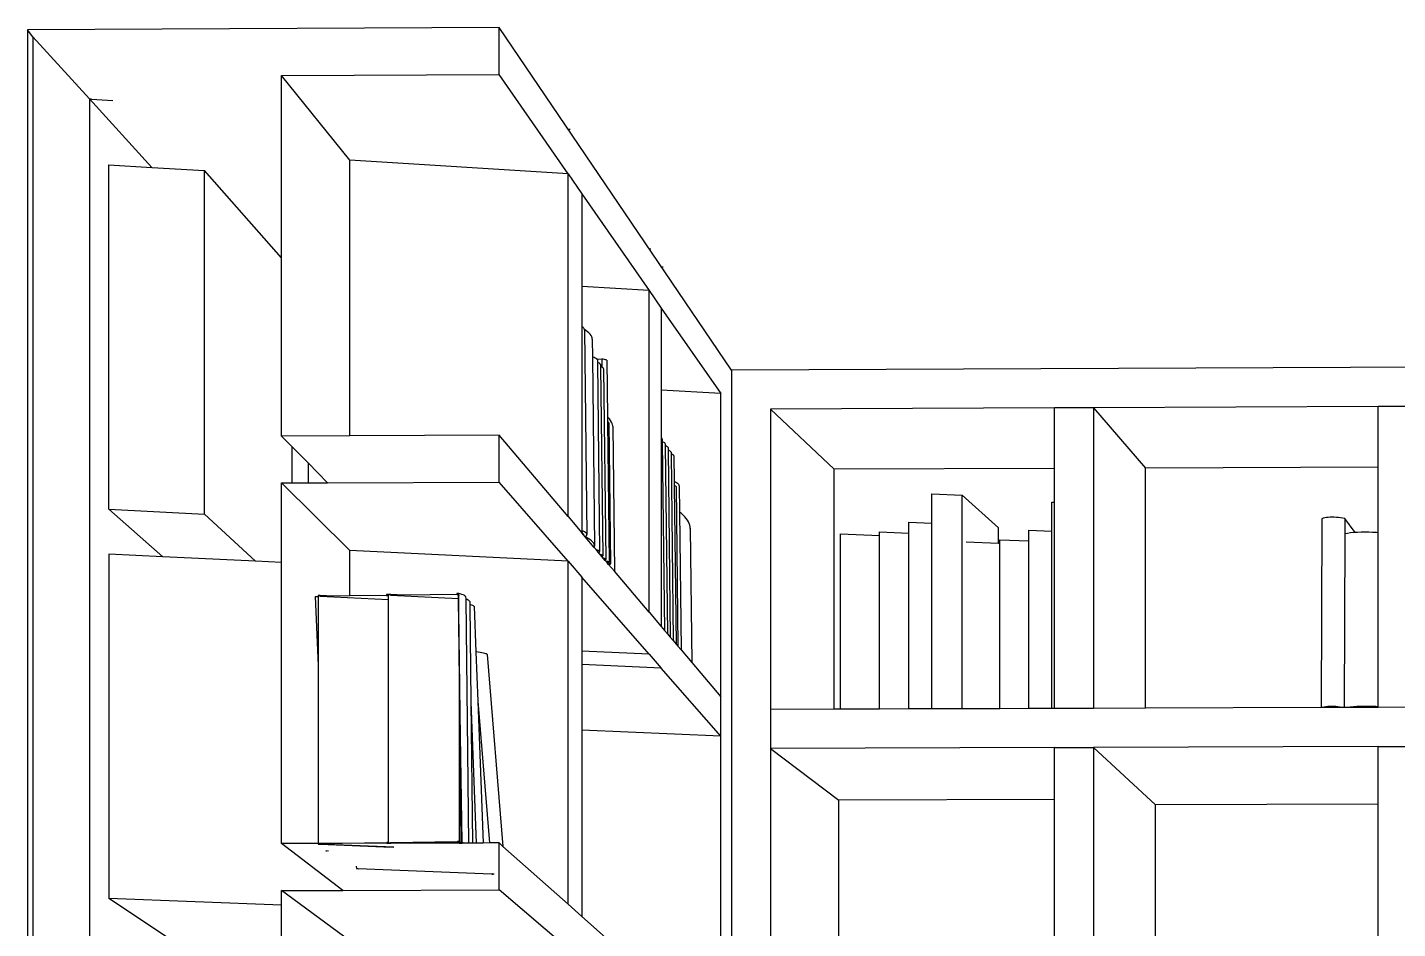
# Model space of a CAD drawing. Extents: x -7815 to 13236, y -6690 to 6575.
# Drawn here: x -7815 to -3460, y 3634 to 6498 of the extents above; entities that cross this region are included whole.
import ezdxf

# ---------------------------------------------------------------- set-up
doc = ezdxf.new("R2010")
doc.units = 0
doc.layers.get('0').update_dxf_attribs({"linetype": 'CONTINUOUS'})
doc.layers.add('SECTIONCUTEDGES', color=7, linetype='CONTINUOUS')

msp = doc.modelspace()

# ---------------------------------------------------------------- linework, layer by layer
for p, q in [((-7797.7, 6468.7), (-7815.3, 6491.2)), ((-5577.2, 5409.2), (-6316, 6498.4)), ((-7797.7, 6468.7), (-7617.7, 6271.1)), ((-7797.7, 6468.7), (-7797.7, -4001.7)), ((-6790.6, 6076), (-7007.4, 6345.8)), ((-6096.7, 6033.1), (-6316, 6349.1)), ((-7617.7, 6271.1), (-7419.5, 6053.3)), ((-7617.7, 6271.1), (-7617.7, -3879.4)), ((-7611.1, 6270.7), (-7617.7, 6271.1)), ((-7611.1, 6270.7), (-7544.2, 6266.4)), ((-6096.6, 6174.9), (-6090.2, 6174.5)), ((-7556.9, 4966.8), (-7556.9, 6061.7)), ((-7556.9, 6061.7), (-7419.5, 6053.3)), ((-6790.6, 5200.5), (-6790.6, 6076)), ((-6096.7, 6033.1), (-6790.6, 6076)), ((-7419.5, 6053.3), (-7252.4, 6043.1)), ((-7252.4, 4951.5), (-7252.4, 6043.1)), ((-7007.4, 5766.1), (-7252.4, 6043.1)), ((-6096.7, 4943.4), (-6096.7, 6033.1)), ((-6096.7, 6033.1), (-6052.6, 5969.7)), ((-6052.6, 5969.7), (-5839.3, 5662.4)), ((-6052.6, 5969.7), (-6052.6, 5674.8)), ((-5839.2, 5795.4), (-5833.2, 5795.1)), ((-5800.4, 5738.2), (-5794.5, 5737.9)), ((-5839.3, 5662.4), (-6052.6, 5674.8)), ((-6052.6, 5674.8), (-6052.6, 5546.4)), ((-5839.3, 4639.6), (-5839.3, 5662.4)), ((-5839.3, 5662.4), (-5800.5, 5606.5)), ((-5800.5, 5606.5), (-5611.7, 5334.5)), ((-5800.5, 5606.5), (-5800.5, 5344.9)), ((-6052.5, 5546.3), (-6052.6, 5546.4)), ((-6052.6, 5546.4), (-6052.6, 4898.4)), ((-6049.3, 5544.2), (-6052.5, 5546.3)), ((-6046.9, 5542.1), (-6049.3, 5544.2)), ((-6045.2, 5540.1), (-6046.9, 5542.1)), ((-6044.3, 5538.1), (-6045.2, 5540.1)), ((-6044.3, 5537.8), (-6044.3, 5538.1)), ((-6044.2, 5536.2), (-6044.3, 5537.8)), ((-6040.3, 5535.3), (-6044.3, 5537.8)), ((-6044.3, 5537.8), (-6044.3, 5537.8)), ((-6044.3, 5535.8), (-6044.2, 5536.2)), ((-6044.2, 5536.2), (-6036.7, 4886.2)), ((-6035, 5531.3), (-6040.3, 5535.3)), ((-6030.5, 5527.3), (-6035, 5531.3)), ((-6026.7, 5523.3), (-6030.5, 5527.3)), ((-6023.7, 5519.2), (-6026.7, 5523.3)), ((-6021.6, 5515.3), (-6023.7, 5519.2)), ((-6020.3, 5511.4), (-6021.6, 5515.3)), ((-6019.9, 5507.7), (-6020.3, 5511.4)), ((-6019.9, 5507.7), (-6019.2, 5450.7)), ((-6018.3, 5450.4), (-6019.2, 5450.7)), ((-6019.2, 5450.7), (-6012.3, 4849.6)), ((-6013.9, 5449), (-6018.3, 5450.4)), ((-6010.2, 5447.5), (-6013.9, 5449)), ((-6007.3, 5446.1), (-6010.2, 5447.5)), ((-6006.4, 5445.4), (-6007.3, 5446.1)), ((-6006.4, 5445.4), (-5989.5, 5444.4)), ((-6005.2, 5444.6), (-6006.4, 5445.4)), ((-6003.9, 5443.2), (-6005.2, 5444.6)), ((-5989.5, 5444.4), (-5989.2, 5418.2)), ((-5984.9, 5443.7), (-5989.5, 5444.4)), ((-6003.4, 5441.9), (-6003.9, 5443.2)), ((-6003.4, 5441.9), (-6003.3, 5433.3)), ((-6000.3, 5432.1), (-6003.3, 5433.3)), ((-6003.3, 5433.3), (-5996.4, 4832.1)), ((-5997.4, 5430.7), (-6000.3, 5432.1)), ((-5995.3, 5429.3), (-5997.4, 5430.7)), ((-5994, 5427.9), (-5995.3, 5429.3)), ((-5993.5, 5426.5), (-5994, 5427.9)), ((-5993.5, 5426.5), (-5993.5, 5420.1)), ((-5990.4, 5418.9), (-5993.5, 5420.1)), ((-5993.5, 5420.1), (-5986.5, 4818.5)), ((-5989.2, 5418.2), (-5990.4, 5418.9)), ((-5987.6, 5417.4), (-5989.2, 5418.2)), ((-5985.5, 5416), (-5987.6, 5417.4)), ((-5984.2, 5414.6), (-5985.5, 5416)), ((-5981.1, 5443), (-5984.9, 5443.7)), ((-5983.7, 5413.3), (-5984.2, 5414.6)), ((-5983.7, 5413.3), (-5976.7, 4807)), ((-5977.9, 5442.3), (-5981.1, 5443)), ((-5975.6, 5441.7), (-5977.9, 5442.3)), ((-5974, 5441.1), (-5975.6, 5441.7)), ((-5973.2, 5440.5), (-5974, 5441.1)), ((-5973.2, 5440.5), (-5971.1, 5260.1)), ((731.5, 5434.6), (-5577.2, 5409.2)), ((-5577.2, 5409.2), (-5577.2, 3251.4)), ((-5611.7, 5334.5), (-5800.5, 5344.9)), ((-5800.5, 5344.9), (-5800.5, 5193.3)), ((-5611.7, 4371), (-5611.7, 5334.5)), ((-4550.5, 5288.9), (-5453.4, 5285.4)), ((-5453.4, 5285.4), (-5453.4, 4330.7)), ((-5453.4, 5285.4), (-5251.1, 5093.8)), ((-4426.6, 5289.4), (-4550.5, 5288.9)), ((-4550.5, 5096.5), (-4550.5, 5288.9)), ((-3522.3, 5293), (-4426.6, 5289.4)), ((-4426.6, 5289.4), (-4426.6, 4334)), ((-4426.6, 5289.4), (-4261.3, 5097.6)), ((-3398.1, 5293.5), (-3522.3, 5293)), ((-3522.3, 5100.4), (-3522.3, 5293)), ((-5969.7, 5258.7), (-5971.1, 5260.1)), ((-5971.1, 5260.1), (-5971, 5244)), ((-5970.6, 5243.9), (-5971, 5244)), ((-5971, 5244), (-5965.8, 4798.9)), ((-5969, 5243.3), (-5970.6, 5243.9)), ((-5965.6, 5253.8), (-5969.7, 5258.7)), ((-5967.8, 5242.8), (-5969, 5243.3)), ((-5967.2, 5242.3), (-5967.8, 5242.8)), ((-5967.1, 5241.8), (-5967.2, 5242.3)), ((-5967.1, 5241.8), (-5961.9, 4793.2)), ((-5962.1, 5249), (-5965.6, 5253.8)), ((-5959.2, 5244.2), (-5962.1, 5249)), ((-5957.1, 5239.5), (-5959.2, 5244.2)), ((-5955.6, 5235), (-5957.1, 5239.5)), ((-5954.9, 5230.6), (-5955.6, 5235)), ((-5954.9, 5230.6), (-5949.5, 4769.7)), ((-6974, 5165.6), (-7007.4, 5199.6)), ((-6096.7, 4943.4), (-6316, 5202.3)), ((-5799.1, 5192.4), (-5800.5, 5193.3)), ((-5800.5, 5193.3), (-5800.5, 4593.8)), ((-5797.8, 5191), (-5799.1, 5192.4)), ((-5797.4, 5189.7), (-5797.8, 5191)), ((-5797.4, 5189.7), (-5797.3, 5181.6)), ((-6974, 5050.5), (-6974, 5165.6)), ((-6923.3, 5113.9), (-6974, 5165.6)), ((-5794.4, 5180.4), (-5797.3, 5181.6)), ((-5797.3, 5181.6), (-5790.4, 4581.9)), ((-5791.7, 5179.1), (-5794.4, 5180.4)), ((-5789.7, 5177.7), (-5791.7, 5179.1)), ((-5788.5, 5176.4), (-5789.7, 5177.7)), ((-5788.1, 5175.1), (-5788.5, 5176.4)), ((-5788.1, 5175.1), (-5788, 5169.3)), ((-5785.1, 5168.1), (-5788, 5169.3)), ((-5788, 5169.3), (-5781.1, 4570.9)), ((-5782.4, 5166.8), (-5785.1, 5168.1)), ((-5780.5, 5165.4), (-5782.4, 5166.8)), ((-5779.2, 5164.1), (-5780.5, 5165.4)), ((-5778.8, 5162.8), (-5779.2, 5164.1)), ((-5778.8, 5162.8), (-5778.7, 5154.7)), ((-5775.9, 5153.6), (-5778.7, 5154.7)), ((-5778.7, 5154.7), (-5771.8, 4560)), ((-5773.2, 5152.3), (-5775.9, 5153.6)), ((-5771.2, 5150.9), (-5773.2, 5152.3)), ((-5770, 5149.6), (-5771.2, 5150.9)), ((-5769.6, 5148.3), (-5770, 5149.6)), ((-5769.6, 5148.3), (-5769.5, 5142.6)), ((-5766.7, 5141.5), (-5769.5, 5142.6)), ((-5769.5, 5142.6), (-5762.7, 4549.2)), ((-5764, 5140.1), (-5766.7, 5141.5)), ((-5762.1, 5138.8), (-5764, 5140.1)), ((-6923.3, 5113.9), (-6923.3, 5050.7)), ((-6861.6, 5050.9), (-6923.3, 5113.9)), ((-5760.9, 5137.5), (-5762.1, 5138.8)), ((-5760.4, 5136.2), (-5760.9, 5137.5)), ((-5760.4, 5136.2), (-5759.5, 5054.6)), ((-4550.5, 5096.5), (-5251.1, 5093.8)), ((-4550.5, 4989.6), (-4550.5, 5096.5)), ((-3522.3, 5100.4), (-4261.3, 5097.6)), ((-4261.3, 4334.5), (-4261.3, 5097.6)), ((-3522.3, 4892.3), (-3522.3, 5100.4)), ((-6096.7, 4801.5), (-6316, 5053)), ((-5755.6, 5053), (-5759.5, 5054.6)), ((-5759.5, 5054.6), (-5759.3, 5041.4)), ((-5751.8, 5051.1), (-5755.6, 5053)), ((-5251.1, 4331.3), (-5251.1, 5093.8)), ((-6790.6, 4835.6), (-7007.4, 5050.4)), ((-5757.5, 5041), (-5759.3, 5041.4)), ((-5759.3, 5041.4), (-5753.5, 4538.4)), ((-5755.4, 5040.4), (-5757.5, 5041)), ((-5754, 5039.8), (-5755.4, 5040.4)), ((-5753.4, 5039.2), (-5754, 5039.8)), ((-5753.4, 5039.2), (-5747.5, 4531.3)), ((-5748.8, 5049.1), (-5751.8, 5051.1)), ((-5746.4, 5047.2), (-5748.8, 5049.1)), ((-5744.8, 5045.3), (-5746.4, 5047.2)), ((-5743.9, 5043.4), (-5744.8, 5045.3)), ((-5743.9, 5041.6), (-5743.9, 5043.4)), ((-5743.9, 5041.5), (-5743.9, 5041.6)), ((-5743.9, 5041.6), (-5742.9, 4958.5)), ((-4940.4, 5015.4), (-4844.5, 5011.7)), ((-4940.4, 4922.7), (-4940.4, 5015.4)), ((-4844.5, 5011.7), (-4728.2, 4907.7)), ((-4844.5, 4332.7), (-4844.5, 5011.7)), ((-7556.9, 4966.8), (-7385.3, 4815.9)), ((-7556.9, 4966.8), (-7252.4, 4951.5)), ((-4559.2, 4989.9), (-4550.5, 4989.6)), ((-4559.2, 4897.7), (-4559.2, 4989.9)), ((-4550.5, 4333.6), (-4550.5, 4989.6)), ((-7252.4, 4951.5), (-7090.5, 4801.5)), ((-6096.7, 4943.4), (-6052.6, 4891.4)), ((-5742.4, 4958.1), (-5742.9, 4958.5)), ((-5742.9, 4958.5), (-5737.8, 4519.9)), ((-5736.3, 4953.1), (-5742.4, 4958.1)), ((-5730.7, 4948), (-5736.3, 4953.1)), ((-5725.6, 4942.7), (-5730.7, 4948)), ((-5721.1, 4937.3), (-5725.6, 4942.7)), ((-5717.3, 4931.9), (-5721.1, 4937.3)), ((-5714.1, 4926.6), (-5717.3, 4931.9)), ((-5711.7, 4921.3), (-5714.1, 4926.6)), ((-5709.9, 4916.3), (-5711.7, 4921.3)), ((-5013.7, 4925.4), (-4940.4, 4922.7)), ((-5013.7, 4891.3), (-5013.7, 4925.4)), ((-4940.4, 4332.3), (-4940.4, 4922.7)), ((-3700.9, 4936.7), (-3702.8, 4336.3)), ((-3696.5, 4938.1), (-3700.9, 4936.7)), ((-3691.6, 4939.3), (-3696.5, 4938.1)), ((-3686.3, 4940.2), (-3691.6, 4939.3)), ((-3680.5, 4940.9), (-3686.3, 4940.2)), ((-3674.4, 4941.3), (-3680.5, 4940.9)), ((-3668, 4941.5), (-3674.4, 4941.3)), ((-3661.4, 4941.4), (-3668, 4941.5)), ((-3654.7, 4941), (-3661.4, 4941.4)), ((-3647.9, 4940.4), (-3654.7, 4941)), ((-3641.2, 4939.5), (-3647.9, 4940.4)), ((-3634.6, 4938.3), (-3641.2, 4939.5)), ((-3628.1, 4937), (-3634.6, 4938.3)), ((-3628.1, 4937), (-3628.3, 4888.9)), ((-3595.4, 4892.7), (-3628.1, 4937)), ((-6048.8, 4896.9), (-6052.6, 4898.4)), ((-6052.6, 4898.4), (-6052.6, 4892.6)), ((-6052.6, 4892.6), (-6046.7, 4884.4)), ((-6052.6, 4892.6), (-6052.6, 4891.4)), ((-6046.7, 4884.4), (-6052.6, 4891.4)), ((-6044.9, 4895.1), (-6048.8, 4896.9)), ((-6043.4, 4880.5), (-6046.7, 4884.4)), ((-6041.8, 4893.2), (-6044.9, 4895.1)), ((-6043.4, 4880.5), (-6040.9, 4881.6)), ((-6042.1, 4879), (-6043.4, 4880.5)), ((-6038.6, 4877.2), (-6042.1, 4879)), ((-6013.4, 4845.1), (-6042.1, 4879)), ((-6039.4, 4891.4), (-6041.8, 4893.2)), ((-6040.9, 4881.6), (-6038.7, 4883)), ((-6037.7, 4889.6), (-6039.4, 4891.4)), ((-6038.7, 4883), (-6037.3, 4884.5)), ((-6036.8, 4887.9), (-6037.7, 4889.6)), ((-6037.3, 4884.5), (-6036.7, 4886.2)), ((-6036.7, 4886.2), (-6036.8, 4887.9)), ((-5709, 4911.4), (-5709.9, 4916.3)), ((-5708.8, 4906.9), (-5709, 4911.4)), ((-5708.9, 4905.8), (-5708.8, 4906.9)), ((-5708.8, 4906.9), (-5703.8, 4479.7)), ((-5231.3, 4888.5), (-5107.2, 4883.9)), ((-5231.3, 4331.4), (-5231.3, 4888.5)), ((-5107.2, 4894.7), (-5013.7, 4891.3)), ((-5107.2, 4883.9), (-5107.2, 4894.7)), ((-5107.2, 4331.8), (-5107.2, 4883.9)), ((-5013.7, 4332.1), (-5013.7, 4891.3)), ((-4728.2, 4859.2), (-4728.2, 4907.7)), ((-4631.9, 4900.4), (-4559.2, 4897.7)), ((-4631.9, 4866.4), (-4631.9, 4900.4)), ((-4559.2, 4333.6), (-4559.2, 4897.7)), ((-3628.3, 4888.9), (-3630, 4336.6)), ((-3619.3, 4890.3), (-3628.3, 4888.9)), ((-3609.4, 4891.5), (-3619.3, 4890.3)), ((-3598.8, 4892.5), (-3609.4, 4891.5)), ((-3595.4, 4892.7), (-3598.8, 4892.5)), ((-3587.6, 4893.2), (-3595.4, 4892.7)), ((-3576, 4893.6), (-3587.6, 4893.2)), ((-3564, 4893.8), (-3576, 4893.6)), ((-3551.8, 4893.7), (-3564, 4893.8)), ((-3539.6, 4893.3), (-3551.8, 4893.7)), ((-3527.5, 4892.7), (-3539.6, 4893.3)), ((-3522.3, 4892.3), (-3527.5, 4892.7)), ((-3522.3, 4338.9), (-3522.3, 4892.3)), ((-6096.7, 4801.5), (-6790.6, 4835.6)), ((-6790.6, 4691.2), (-6790.6, 4835.6)), ((-6032.6, 4873.9), (-6038.6, 4877.2)), ((-6027.4, 4870.4), (-6032.6, 4873.9)), ((-6022.8, 4866.9), (-6027.4, 4870.4)), ((-6019.1, 4863.4), (-6022.8, 4866.9)), ((-6016.1, 4859.8), (-6019.1, 4863.4)), ((-6013.9, 4856.3), (-6016.1, 4859.8)), ((-6012.7, 4852.9), (-6013.9, 4856.3)), ((-6013.4, 4845.1), (-6012.7, 4846.5)), ((-6008, 4838.7), (-6013.4, 4845.1)), ((-6012.3, 4849.6), (-6012.7, 4852.9)), ((-6012.7, 4846.5), (-6012.3, 4849.6)), ((-6006.8, 4838.4), (-6008, 4838.7)), ((-5999.8, 4829), (-6008, 4838.7)), ((-6003.2, 4837.1), (-6006.8, 4838.4)), ((-6000.3, 4835.8), (-6003.2, 4837.1)), ((-5998.1, 4834.5), (-6000.3, 4835.8)), ((-5996.8, 4833.3), (-5998.1, 4834.5)), ((-4831.5, 4863), (-4728.2, 4859.2)), ((-4728.2, 4859.2), (-4724.7, 4859.1)), ((-4724.7, 4869.8), (-4631.9, 4866.4)), ((-4724.7, 4859.1), (-4724.7, 4869.8)), ((-4724.7, 4333), (-4724.7, 4859.1)), ((-4631.9, 4333.3), (-4631.9, 4866.4)), ((-7556.9, 4824.2), (-7556.9, 3729.3)), ((-7385.3, 4815.9), (-7556.9, 4824.2)), ((-7090.5, 4801.5), (-7385.3, 4815.9)), ((-7007.4, 4797.5), (-7090.5, 4801.5)), ((-6096.7, 3711.8), (-6096.7, 4801.5)), ((-6096.7, 4801.5), (-6052.6, 4751)), ((-5999.8, 4829), (-5997.9, 4829.9)), ((-5995.8, 4824.3), (-5999.8, 4829)), ((-5997.9, 4829.9), (-5996.7, 4831)), ((-5996.4, 4832.1), (-5996.8, 4833.3)), ((-5996.7, 4831), (-5996.4, 4832.1)), ((-5993.3, 4823.4), (-5995.8, 4824.3)), ((-5988.7, 4816), (-5995.8, 4824.3)), ((-5990.4, 4822.2), (-5993.3, 4823.4)), ((-5988.3, 4820.9), (-5990.4, 4822.2)), ((-5988.7, 4816), (-5988.1, 4816.3)), ((-5986, 4812.8), (-5988.7, 4816)), ((-5987, 4819.7), (-5988.3, 4820.9)), ((-5988.1, 4816.3), (-5986.9, 4817.3)), ((-5986.5, 4818.5), (-5987, 4819.7)), ((-5986.9, 4817.3), (-5986.5, 4818.5)), ((-5983.4, 4811.9), (-5986, 4812.8)), ((-5978.9, 4804.4), (-5986, 4812.8)), ((-5980.5, 4810.6), (-5983.4, 4811.9)), ((-5978.4, 4809.4), (-5980.5, 4810.6)), ((-5978.9, 4804.4), (-5978.2, 4804.8)), ((-5976.4, 4801.5), (-5978.9, 4804.4)), ((-5977.1, 4808.1), (-5978.4, 4809.4)), ((-5978.2, 4804.8), (-5977.1, 4805.8)), ((-5976.7, 4807), (-5977.1, 4808.1)), ((-5977.1, 4805.8), (-5976.7, 4807)), ((-5973.6, 4801), (-5976.4, 4801.5)), ((-5972.9, 4797.3), (-5976.4, 4801.5)), ((-5970.5, 4800.5), (-5973.6, 4801)), ((-5972.9, 4797.3), (-5971, 4797.4)), ((-5972.3, 4796.6), (-5972.9, 4797.3)), ((-5970.3, 4796.2), (-5972.3, 4796.6)), ((-5968.1, 4791.6), (-5972.3, 4796.6)), ((-5971, 4797.4), (-5968.5, 4797.7)), ((-5968.1, 4799.9), (-5970.5, 4800.5)), ((-5967.6, 4795.7), (-5970.3, 4796.2)), ((-5968.5, 4797.7), (-5966.8, 4798)), ((-5966.6, 4799.4), (-5968.1, 4799.9)), ((-5968.1, 4791.6), (-5967, 4791.7)), ((-5949.5, 4769.7), (-5968.1, 4791.6)), ((-5965.4, 4795.1), (-5967.6, 4795.7)), ((-5967, 4791.7), (-5965, 4792)), ((-5966.8, 4798), (-5965.9, 4798.4)), ((-5965.8, 4798.9), (-5966.6, 4799.4)), ((-5965.9, 4798.4), (-5965.8, 4798.9)), ((-5963.8, 4794.6), (-5965.4, 4795.1)), ((-5965, 4792), (-5963.4, 4792.4)), ((-5962.6, 4794.1), (-5963.8, 4794.6)), ((-5963.4, 4792.4), (-5962.4, 4792.8)), ((-5962, 4793.6), (-5962.6, 4794.1)), ((-5962.4, 4792.8), (-5961.9, 4793.2)), ((-5961.9, 4793.2), (-5962, 4793.6)), ((-5839.3, 4506.4), (-6052.6, 4751)), ((-6052.6, 4751), (-6052.6, 4516.3)), ((-5839.3, 4639.6), (-5949.5, 4769.7)), ((-6900.8, 4689.7), (-6891.6, 4689.2)), ((-6900.8, 4689.7), (-6891.6, 4470.2)), ((-6891.6, 4689.2), (-6891.2, 4689.2)), ((-6891.2, 4692.4), (-6884.7, 4692.1)), ((-6884.7, 4692.1), (-6850.7, 4690.4)), ((-6843.9, 4690.5), (-6884.3, 4692.5)), ((-6667.3, 4678.9), (-6884.3, 4689.9)), ((-6850.7, 4690.4), (-6850.3, 4690.4)), ((-6843.5, 4690.5), (-6843.9, 4690.5)), ((-6790.6, 4691.2), (-6790.6, 4691.2)), ((-6673.8, 4695.5), (-6667.3, 4695.2)), ((-6673.8, 4692.9), (-6667.3, 4692.5)), ((-6667.3, 4695.2), (-6666.9, 4695.2)), ((-6667.3, 4692.5), (-6666.9, 4692.5)), ((-6666.9, 4678.8), (-6667.3, 4678.9)), ((-6666.9, 4695.6), (-6660.5, 4695.3)), ((-6660.5, 4695.3), (-6626.6, 4693.6)), ((-6619.7, 4693.7), (-6660.1, 4695.7)), ((-6444.8, 4682.1), (-6660.1, 4693.1)), ((-6626.6, 4693.6), (-6626.2, 4693.5)), ((-6619.3, 4693.6), (-6619.7, 4693.7)), ((-6449.5, 4698.7), (-6447.6, 4698.6)), ((-6449.5, 4696.1), (-6447.6, 4696)), ((-6447.6, 4698.6), (-6447.6, 4696)), ((-6447.6, 4698.6), (-6445, 4695.4)), ((-6447.6, 4696), (-6444.9, 4692.8)), ((-6445, 4698.8), (-6444.6, 4698.3)), ((-6445, 4695.4), (-6444.6, 4695)), ((-6444.9, 4692.8), (-6444.5, 4692.3)), ((-6444.5, 4682.1), (-6444.8, 4682.1)), ((-6444.6, 4698.3), (-6444.5, 4698.2)), ((-6444.6, 4695), (-6444.5, 4694.8)), ((-6439.5, 4697.6), (-6444.5, 4698.8)), ((-6444.5, 4692.3), (-6444.4, 4692.2)), ((-6444.4, 4682.1), (-6444.5, 4682.1)), ((-6434.5, 4696.1), (-6439.5, 4697.6)), ((-6430.4, 4694.7), (-6434.5, 4696.1)), ((-6427, 4693.3), (-6430.4, 4694.7)), ((-6424.5, 4691.9), (-6427, 4693.3)), ((-6422.9, 4690.5), (-6424.5, 4691.9)), ((-6422.3, 4689.1), (-6422.9, 4690.5)), ((-6422.3, 4689.1), (-6422.2, 4681)), ((-6421.7, 4680.9), (-6422.2, 4681)), ((-6422.2, 4681), (-6413.1, 3905.9)), ((-6417.6, 4679.5), (-6421.7, 4680.9)), ((-6414.2, 4678), (-6417.6, 4679.5)), ((-6411.8, 4676.6), (-6414.2, 4678)), ((-6410.2, 4675.2), (-6411.8, 4676.6)), ((-6409.5, 4673.9), (-6410.2, 4675.2)), ((-6409.5, 4673.9), (-6409.4, 4663.5)), ((-6407.2, 4663), (-6409.4, 4663.5)), ((-6409.4, 4663.5), (-6405.8, 4354.5)), ((-6403.1, 4662), (-6407.2, 4663)), ((-6399.8, 4660.9), (-6403.1, 4662)), ((-6397.4, 4659.9), (-6399.8, 4660.9)), ((-6395.8, 4658.9), (-6397.4, 4659.9)), ((-6395.1, 4658), (-6395.8, 4658.9)), ((-6395.1, 4658), (-6389.6, 4513.4)), ((-5839.3, 4639.6), (-5800.5, 4593.8)), ((-5800.5, 4593.8), (-5790.4, 4581.9)), ((-5790.4, 4581.9), (-5781.1, 4570.9)), ((-5781.1, 4570.9), (-5771.8, 4560)), ((-5771.8, 4560), (-5762.7, 4549.2)), ((-5762.7, 4549.2), (-5753.5, 4538.4)), ((-5753.5, 4538.4), (-5747.5, 4531.3)), ((-5747.5, 4531.3), (-5737.8, 4519.9)), ((-6389.2, 4513.3), (-6389.6, 4513.4)), ((-6389.6, 4513.4), (-6383.6, 4356.9)), ((-6382.3, 4512.4), (-6389.2, 4513.3)), ((-6376.1, 4511.4), (-6382.3, 4512.4)), ((-6370.5, 4510.5), (-6376.1, 4511.4)), ((-6365.6, 4509.6), (-6370.5, 4510.5)), ((-6361.5, 4508.7), (-6365.6, 4509.6)), ((-6358.2, 4507.8), (-6361.5, 4508.7)), ((-6355.7, 4507), (-6358.2, 4507.8)), ((-6354.2, 4506.3), (-6355.7, 4507)), ((-6353.5, 4505.6), (-6354.2, 4506.3)), ((-6353.5, 4505.6), (-6303.9, 3895.4)), ((-5839.3, 4506.4), (-6052.6, 4516.3)), ((-6052.6, 4516.3), (-6052.6, 4473.5)), ((-5839.3, 4506.4), (-5800.5, 4461.9)), ((-5737.8, 4519.9), (-5703.8, 4479.7)), ((-6891.6, 4470.2), (-6891.2, 4460.6)), ((-6442.6, 4485.2), (-6435.9, 3905.8)), ((-5800.5, 4461.9), (-6052.6, 4473.5)), ((-6052.6, 4473.5), (-6052.6, 4264.8)), ((-5611.7, 4245.5), (-5800.5, 4461.9)), ((-5703.8, 4479.7), (-5611.7, 4371)), ((-6383.6, 4356.9), (-6346.6, 3906.1)), ((-6383.6, 4356.9), (-6366.3, 3906)), ((-5611.7, 4245.5), (-5611.7, 4371)), ((-6405.8, 4354.5), (-6388.5, 3905.9)), ((-6405.8, 4354.5), (-6400.5, 3905.9)), ((-5251.1, 4331.3), (-5453.4, 4330.7)), ((-5453.4, 4330.7), (-5453.4, 4206.4)), ((-5231.3, 4331.4), (-5251.1, 4331.3)), ((-5107.2, 4331.8), (-5231.3, 4331.4)), ((-5013.7, 4332.1), (-5107.2, 4331.8)), ((-4940.4, 4332.3), (-5013.7, 4332.1)), ((-4844.5, 4332.7), (-4940.4, 4332.3)), ((-4831.5, 4332.7), (-4844.5, 4332.7)), ((-4724.7, 4333), (-4831.5, 4332.7)), ((-4631.9, 4333.3), (-4724.7, 4333)), ((-4559.2, 4333.6), (-4631.9, 4333.3)), ((-4550.5, 4333.6), (-4559.2, 4333.6)), ((-4426.6, 4334), (-4550.5, 4333.6)), ((-4261.3, 4334.5), (-4426.6, 4334)), ((-3702.8, 4336.3), (-4261.3, 4334.5)), ((-3700.5, 4336.4), (-3702.8, 4336.3)), ((-3698.4, 4337), (-3700.5, 4336.4)), ((-3633.3, 4336.6), (-3700.5, 4336.4)), ((-3693.5, 4338), (-3698.4, 4337)), ((-3688.2, 4338.8), (-3693.5, 4338)), ((-3682.4, 4339.4), (-3688.2, 4338.8)), ((-3676.3, 4339.8), (-3682.4, 4339.4)), ((-3669.9, 4340), (-3676.3, 4339.8)), ((-3663.3, 4339.9), (-3669.9, 4340)), ((-3656.5, 4339.5), (-3663.3, 4339.9)), ((-3649.8, 4339), (-3656.5, 4339.5)), ((-3643, 4338.2), (-3649.8, 4339)), ((-3636.4, 4337.2), (-3643, 4338.2)), ((-3633.3, 4336.6), (-3636.4, 4337.2)), ((-3630, 4336.6), (-3633.3, 4336.6)), ((-3625.4, 4336.6), (-3630, 4336.6)), ((-3621, 4337.2), (-3625.4, 4336.6)), ((-3522.3, 4336.9), (-3625.4, 4336.6)), ((-3611.1, 4338.3), (-3621, 4337.2)), ((-3600.5, 4339.1), (-3611.1, 4338.3)), ((-3589.3, 4339.7), (-3600.5, 4339.1)), ((-3577.7, 4340.1), (-3589.3, 4339.7)), ((-3565.7, 4340.3), (-3577.7, 4340.1)), ((-3553.5, 4340.2), (-3565.7, 4340.3)), ((-3541.3, 4339.9), (-3553.5, 4340.2)), ((-3529.1, 4339.4), (-3541.3, 4339.9)), ((-3522.3, 4338.9), (-3529.1, 4339.4)), ((-3522.3, 4336.9), (-3522.3, 4338.9)), ((-3398.1, 4337.3), (-3522.3, 4336.9)), ((-5611.7, 4245.5), (-6052.6, 4264.8)), ((-6052.6, 4264.8), (-6052.6, 3672.7)), ((-5611.7, 3281.9), (-5611.7, 4245.5)), ((-4550.5, 4209.2), (-5453.4, 4206.4)), ((-5453.4, 4206.4), (-5453.4, 3251.7)), ((-5453.4, 4206.4), (-5235.9, 4042.5)), ((-4550.5, 4209.2), (-4426.6, 4209.6)), ((-4550.5, 4044.6), (-4550.5, 4209.2)), ((-3522.3, 4212.4), (-4426.6, 4209.6)), ((-4426.6, 4209.6), (-4426.6, 3254.2)), ((-4426.6, 4209.6), (-4229.7, 4027.7)), ((-3522.3, 4212.4), (-3398.1, 4212.8)), ((-3522.3, 4029.8), (-3522.3, 4212.4)), ((-4550.5, 4044.6), (-5235.9, 4042.5)), ((-5235.9, 3252.2), (-5235.9, 4042.5)), ((-4550.5, 3253.9), (-4550.5, 4044.6)), ((-3522.3, 4029.8), (-4229.7, 4027.7)), ((-4229.7, 3254.7), (-4229.7, 4027.7)), ((-3522.3, 3256.4), (-3522.3, 4029.8)), ((-6813.2, 3755.4), (-7007.4, 3904.1)), ((-6650.2, 3892.3), (-6891.2, 3902)), ((-6885.2, 3904.8), (-6878.7, 3904.5)), ((-6885.2, 3902.1), (-6682.2, 3893.9)), ((-6866.9, 3880.9), (-6866.9, 3881)), ((-6858.3, 3880.6), (-6866.9, 3880.9)), ((-6866.9, 3880.9), (-6863.9, 3880.7)), ((-6682.2, 3893.9), (-6650.6, 3892.6)), ((-6667.3, 3907.4), (-6672.9, 3907.7)), ((-6663.4, 3904.6), (-6672.9, 3905)), ((-6666.9, 3907.4), (-6667.3, 3907.4)), ((-6663.8, 3905), (-6666.9, 3905.1)), ((-6661, 3907.8), (-6599.4, 3905.3)), ((-6661, 3905.2), (-6660.2, 3905.1)), ((-6443, 3910.5), (-6448.6, 3910.7)), ((-6443, 3907.8), (-6448.6, 3908.1)), ((-6442.6, 3910.5), (-6443, 3910.5)), ((-6442.6, 3907.8), (-6443, 3907.8)), ((-6436.3, 3907.9), (-6442.6, 3908.2)), ((-6435.9, 3905.2), (-6442.6, 3905.5)), ((-6436.2, 3905.6), (-6436.1, 3905.4)), ((-6436.1, 3905.4), (-6435.9, 3905.2)), ((-6435.9, 3905.2), (-6433.9, 3905.6)), ((-6433.8, 3907.5), (-6433.9, 3907.5)), ((-6433.8, 3906), (-6433.9, 3906.1)), ((-6433.9, 3905.9), (-6433.8, 3905.8)), ((-6430.3, 3906.7), (-6433.8, 3907.5)), ((-6433.6, 3905.8), (-6433.8, 3906)), ((-6426.4, 3905.8), (-6430.3, 3906.7)), ((-6303.9, 3895.4), (-6316, 3906.2)), ((-6096.7, 3711.8), (-6303.9, 3895.4)), ((-6770.3, 3832.4), (-6769.6, 3824.5)), ((-6769.6, 3824.5), (-6763.6, 3824.3)), ((-6763.6, 3824.3), (-6769.6, 3824.5)), ((-6339.7, 3807.5), (-6763.6, 3824.3)), ((-6763.6, 3824.3), (-6763.6, 3824.3)), ((-6339.7, 3807.5), (-6763.6, 3824.3)), ((-6337.6, 3807.3), (-6339.7, 3807.5)), ((-6339.7, 3807.5), (-6339.7, 3807.5)), ((-6338.5, 3807.4), (-6339.7, 3807.5)), ((-6338.8, 3810.6), (-6338.5, 3807.4)), ((-6338.5, 3807.4), (-6335.4, 3807.3)), ((-6335.4, 3807.3), (-6338.5, 3807.4)), ((-6331.2, 3807.1), (-6335.4, 3807.3)), ((-6790.6, 3595.2), (-7007.4, 3754.9)), ((-6096.7, 3569.9), (-6316, 3756.8)), ((-7007.4, 3708.7), (-7556.9, 3729.3)), ((-7328.5, 3578.5), (-7556.9, 3729.3)), ((-6052.6, 3672.7), (-6096.7, 3711.8)), ((-5611.7, 3281.9), (-6052.6, 3672.7))]:
    msp.add_line(p, q)
at = {"layer": 'SECTIONCUTEDGES'}
for p, q in [((-6316, 6498.4), (-7815.3, 6491.2)), ((-7815.3, 6491.2), (-7815.3, -6605)), ((-6316, 6349.1), (-6316, 6498.4)), ((-7007.4, 6345.8), (-6316, 6349.1)), ((-7007.4, 5766.1), (-7007.4, 6345.8)), ((-7007.4, 5199.6), (-7007.4, 5766.1)), ((-6790.6, 5200.5), (-7007.4, 5199.6)), ((-6316, 5202.3), (-6790.6, 5200.5)), ((-6316, 5053), (-6316, 5202.3)), ((-6861.6, 5050.9), (-6316, 5053)), ((-7007.4, 5050.4), (-6974, 5050.5)), ((-7007.4, 4797.5), (-7007.4, 5050.4)), ((-6974, 5050.5), (-6923.3, 5050.7)), ((-6923.3, 5050.7), (-6861.6, 5050.9)), ((-7007.4, 3904.1), (-7007.4, 4797.5)), ((-6884.7, 4692.6), (-6891.6, 4692.5)), ((-6891.6, 4692.5), (-6891.6, 4689.2)), ((-6891.6, 4689.2), (-6891.6, 4470.2)), ((-6884.7, 4692.1), (-6884.7, 4692.6)), ((-6884.7, 4689.9), (-6884.7, 4692.1)), ((-6850.7, 4690.4), (-6884.7, 4689.9)), ((-6843.9, 4690.5), (-6850.7, 4690.4)), ((-6790.6, 4691.2), (-6843.9, 4690.5)), ((-6674.2, 4692.9), (-6790.6, 4691.2)), ((-6667.3, 4695.6), (-6674.2, 4695.5)), ((-6674.2, 4695.5), (-6674.2, 4692.9)), ((-6660.5, 4695.7), (-6667.3, 4695.6)), ((-6667.3, 4695.2), (-6667.3, 4695.6)), ((-6667.3, 4692.5), (-6667.3, 4695.2)), ((-6667.3, 4678.9), (-6667.3, 4692.5)), ((-6667.3, 3907.4), (-6667.3, 4678.9)), ((-6660.5, 4695.3), (-6660.5, 4695.7)), ((-6660.5, 4693.1), (-6660.5, 4695.3)), ((-6626.6, 4693.6), (-6660.5, 4693.1)), ((-6619.7, 4693.7), (-6626.6, 4693.6)), ((-6449.9, 4696.1), (-6619.7, 4693.7)), ((-6445, 4698.8), (-6449.9, 4698.7)), ((-6449.9, 4698.7), (-6449.9, 4696.1)), ((-6445, 4698.8), (-6444.6, 4698.8)), ((-6445, 4695.4), (-6445, 4698.8)), ((-6444.9, 4692.8), (-6445, 4695.4)), ((-6444.8, 4682.1), (-6444.9, 4692.8)), ((-6443, 4519.6), (-6444.8, 4682.1)), ((-6444.6, 4698.3), (-6444.6, 4698.8)), ((-6444.6, 4695), (-6444.6, 4698.3)), ((-6444.5, 4692.3), (-6444.6, 4695)), ((-6444.5, 4682.1), (-6444.5, 4692.3)), ((-6443, 4519.6), (-6444.5, 4682.1)), ((-6443, 4519.6), (-6443, 3910.5)), ((-6436.3, 3907.9), (-6443, 4519.6)), ((-6433.8, 3907.5), (-6443, 4519.6)), ((-6891.6, 4470.2), (-6891.6, 3904.5)), ((-6891.6, 3904.5), (-7007.4, 3904.1)), ((-6891.6, 3904.5), (-6891.6, 3902.1)), ((-6891.2, 3904.5), (-6891.6, 3904.5)), ((-6891.6, 3902.1), (-6885.6, 3902.1)), ((-6885.6, 3904.5), (-6891.2, 3904.5)), ((-6885.6, 3904.8), (-6673.3, 3907.7)), ((-6885.6, 3904.5), (-6885.6, 3904.8)), ((-6885.6, 3904.2), (-6885.6, 3904.5)), ((-6885.2, 3904.5), (-6885.6, 3904.5)), ((-6885.6, 3902.1), (-6885.6, 3904.2)), ((-6878.7, 3904.5), (-6885.2, 3904.5)), ((-6673.3, 3905.1), (-6878.7, 3904.5)), ((-6673.3, 3907.7), (-6673.3, 3905.1)), ((-6673.3, 3905), (-6667.3, 3905.1)), ((-6673.3, 3905.1), (-6673.3, 3905)), ((-6667.3, 3905.1), (-6673.3, 3905.1)), ((-6667.3, 3905.1), (-6667.3, 3907.4)), ((-6667.3, 3905.1), (-6667.3, 3905.1)), ((-6667.3, 3905.1), (-6666.8, 3905.1)), ((-6666.9, 3905.1), (-6667.3, 3905.1)), ((-6666, 3905.1), (-6666.9, 3905.1)), ((-6666.8, 3905.1), (-6666, 3905.1)), ((-6666, 3905.1), (-6661.4, 3905.2)), ((-6660.2, 3905.1), (-6666, 3905.1)), ((-6661.4, 3907.8), (-6449, 3910.7)), ((-6661.4, 3905.2), (-6661.4, 3907.8)), ((-6599.4, 3905.3), (-6660.2, 3905.1)), ((-6443, 3905.8), (-6599.4, 3905.3)), ((-6449, 3910.7), (-6449, 3908.1)), ((-6449, 3908.1), (-6443, 3908.2)), ((-6443, 3910.5), (-6443, 3908.2)), ((-6443, 3908.2), (-6443, 3907.8)), ((-6443, 3907.8), (-6443, 3905.8)), ((-6443, 3905.8), (-6443, 3905.5)), ((-6442.6, 3905.8), (-6443, 3905.8)), ((-6443, 3905.5), (-6438.3, 3905.6)), ((-6436.2, 3905.8), (-6442.6, 3905.8)), ((-6438.3, 3905.6), (-6436.2, 3905.6)), ((-6436.2, 3905.8), (-6436.3, 3907.9)), ((-6436.2, 3905.6), (-6436.2, 3905.8)), ((-6435.9, 3905.8), (-6436.2, 3905.8)), ((-6436, 3905.6), (-6436.2, 3905.6)), ((-6434.9, 3905.6), (-6436, 3905.6)), ((-6433.9, 3905.8), (-6435.9, 3905.8)), ((-6433.8, 3905.6), (-6434.9, 3905.6)), ((-6433.8, 3905.8), (-6433.9, 3905.8)), ((-6433.8, 3906), (-6433.8, 3907.5)), ((-6433.8, 3905.8), (-6433.8, 3906)), ((-6433.8, 3905.6), (-6433.8, 3905.8)), ((-6433.6, 3905.8), (-6433.8, 3905.8)), ((-6433.8, 3905.8), (-6433.8, 3905.8)), ((-6426.4, 3905.8), (-6433.6, 3905.8)), ((-6413.1, 3905.9), (-6426.4, 3905.8)), ((-6400.5, 3905.9), (-6413.1, 3905.9)), ((-6388.5, 3905.9), (-6400.5, 3905.9)), ((-6366.3, 3906), (-6388.5, 3905.9)), ((-6346.6, 3906.1), (-6366.3, 3906)), ((-6316, 3906.2), (-6346.6, 3906.1)), ((-6316, 3756.8), (-6316, 3906.2)), ((-7007.4, 3754.9), (-6813.2, 3755.4)), ((-7007.4, 3708.7), (-7007.4, 3754.9)), ((-6813.2, 3755.4), (-6316, 3756.8)), ((-7007.4, 3411.8), (-7007.4, 3708.7))]:
    msp.add_line(p, q, dxfattribs=at)

doc.saveas('drawing.dxf')
